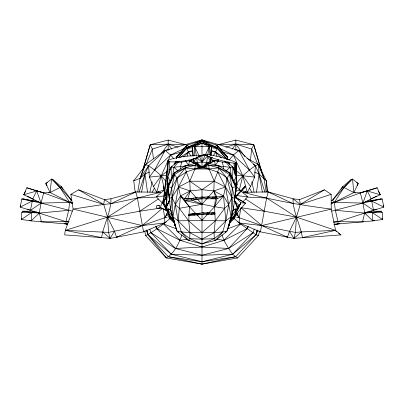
<?xml version="1.0" encoding="UTF-8"?>
<svg xmlns="http://www.w3.org/2000/svg" width="404" height="404" viewBox="0 0 404 404"><rect width="100%" height="100%" fill="white"/><g stroke="black" fill="none" stroke-linecap="round" stroke-linejoin="round"><path stroke-width="0.61" d="M170.377 206.732L170.377 209.752L171.316 210.57M174.341 222.119L172.326 219.852L172.336 218.69L169.746 215.574L162.974 203.156L168.261 160.373A15.771 2.166 -8.2 0 1 183.386 156.621A15.771 2.166 -8.2 0 1 198.425 156.126L205.848 154.464M235.305 174.856L235.527 162.378L235.012 162.044A16.044 1.51 15.1 0 0 220.725 157.272A16.044 1.51 15.1 0 0 206.373 154.409L198.425 156.126L198.94 156.621L205.308 154.722M235.946 167.211L236.037 162.918L235.527 162.378L236.618 182.583L236.037 162.918L234.971 163.231L232.936 163.039A16.044 1.51 15.1 0 1 211.201 157.53L208.924 156.691M110.979 198.768C111.039 212.302 103.682 224.442 101.586 237.597L64.65 234.896L65.291 230.356L73.104 209.09L70.852 194.354L78.603 189.84L104.439 199.632L110.842 203.722L137.39 198.031L160.843 192.254L135.794 191.93L110.979 198.768L104.439 199.632L103.722 204.419L107.575 217.13L114.509 231.315L116.534 237.244L143.577 231.871L164.761 222.958L166.165 221.831M176.765 158.353L176.811 156.611L187.047 145.243L202 140.395L216.953 145.243L227.189 156.611L228.073 159.595M229.406 222.988L228.861 225.866L231.138 216.771L232.224 187.693L229.533 174.563L229.714 172.856L219.215 166.009L208.383 163.246L205.894 165.387L202 167.357L198.849 167.14L195.294 165.16L184.785 166.009L174.286 172.856L167.64 185.507L170.71 210.201L175.139 225.866L177.235 231.467L188.33 240.335L202 243.844L215.67 240.335L226.765 231.467C232.931 216.867 234.668 201.116 236.36 185.507L237.057 183.911L236.148 181.169L236.138 179.28M160.555 207.686L165.751 209.843L166.302 207.479L166.569 198.692M166.645 196.177L166.857 189.274M167.064 182.366L167.14 179.856M167.428 170.438L167.463 169.18M167.524 167.296L167.711 161.019L168.261 160.373L166.302 207.479L170.377 209.752L165.741 209.838L166.903 209.464M232.568 179.017L232.946 167.13L227.523 162.322L222.346 162.07L212.327 160.368L204.581 165.206M234.103 201.45L234.754 198.394L235.653 186.668L236.36 185.507L229.714 172.856L218.544 167.852L209.1 169.003L194.9 169.003L185.456 167.852L174.467 174.563L171.776 187.693L172.043 197.46L175.306 204.621L178.113 220.831L181.239 231.952L188.33 240.335L189.723 238.643L189.925 232.709L188.749 220.927L189.415 206.702L180.467 195.95L178.467 187.047L177.083 178.093L174.467 174.563L174.286 172.856L185.456 167.852L195.294 165.16L195.617 163.246L184.785 166.009L186.269 171.978L189.814 181.229L190.198 190.91L187.951 198.475L184.517 198.808L180.467 195.95L175.306 204.621L172.862 216.771L175.139 225.866L174.594 222.988M167.635 183.567L167.882 176.841L171.054 167.13L176.477 162.322L177.634 161.873L176.74 162.762M171.008 168.332L171.054 167.13L172.119 166.716M180.527 168.978L180.613 166.665L181.654 162.07L191.673 160.368L199.419 165.206M191.026 156.121L188.39 152.106L186.875 148.45L187.047 145.243L188.244 145.011M236.618 182.583L236.037 162.918L235.502 163.176L235.724 169.746M234.083 201.419L234.754 198.394L232.224 187.693L226.917 178.093C219.074 170.978 208.858 168.917 198.849 167.14L195.617 163.246L198.021 165.696L202 167.357L205.187 166.953L208.383 163.246L208.706 165.16L218.544 167.852L229.533 174.563L226.917 178.093L225.533 187.047L223.533 195.95L215.584 197.112L213.802 190.91L214.186 181.229L217.731 171.978L219.215 166.009L208.706 165.16L205.187 166.953L202 168.029L194.9 169.003L186.269 171.978L177.083 178.093L171.776 187.693L169.246 198.394L169.897 201.45M211.08 157.267L210.514 161.161M211.156 155.409L211.544 146.091L202 141.319L192.456 146.091L192.87 156.025M225.119 232.229L226.765 231.467L231.138 216.771L228.694 204.621L223.533 195.95L213.802 190.91L202 189.678L190.198 190.91L184.517 198.808L184.431 200.586L214.585 206.702L224.644 208.323L228.694 204.621L231.957 197.46L226.917 178.093L218.544 167.852M188.83 215.716L188.9 214.292L202.884 212.817L214.782 212.868L214.852 214.292L202.884 214.292L188.83 215.716L194.127 213.923L198.005 214.999L199.091 214.514M205.989 155.368L210.63 157.302L210.388 161.666L206.702 162.58L202 162.014L197.298 162.58L193.612 161.666L193.38 158.55M34.699 211.348L22.776 211.156L21.776 212.494L21.377 219.478L31.143 220.877L67.731 224.114M29.426 220.357L31.143 220.877L31.638 212.529L33.522 211.383M176.694 158.413L176.811 156.611L187.047 145.243M174.442 221.998L172.326 219.852L163.09 202.732L162.974 203.156L166.302 207.479L167.872 186.84M168.776 174.957L169.776 161.822L167.711 161.019L168.604 161.938L169.776 161.822A15.771 2.166 -8.2 0 0 191.082 159.625L197.945 157.479M210.11 157.045L210.388 161.666L207.585 155.893L202 162.014L196.713 157.757L193.834 158.883L193.612 161.666L196.713 157.757L198.394 157.262L198.94 156.621L205.318 154.52L205.303 154.924L206.025 155.388L208.348 156.479M194.072 155.868L194.794 146.829L202 143.107L211.544 146.091L210.782 155.434M226.765 231.467L222.761 231.952L214.277 238.643L202 239.183L189.925 232.709L178.113 220.831L180.467 195.95L190.198 190.91L196.713 198.268M178.881 232.229L177.235 231.467L170.71 210.201L172.043 197.46L178.467 187.047L189.814 181.229L194.9 169.003L195.294 165.16M217.731 171.978L225.533 187.047L228.694 204.621L225.887 220.831L222.761 231.952L215.67 240.335L214.277 238.643L214.075 232.709L215.251 220.927L214.585 206.702L215.458 198.308M168.261 160.373L163.792 201.48L162.974 203.156L169.513 216.564L172.326 219.852M250.404 160.58L251.682 149.036L253.778 144.768L235.835 140.067L217.892 144.768L235.835 144.117L253.778 144.768L261.777 171.74M210.348 155.222L211.544 146.091L209.206 146.829L202 146.399L194.794 146.829L192.456 146.091L193.193 156.06M67.7 224.341L65.882 223.927L65.993 221.67L68.655 210.277L69.7 202.419L71.417 200.147L61.403 186.769L52.54 179.29L51.48 179.088L45.753 183.552L50.162 192.531L72.503 203.798M172.614 176.578L173.892 167.266L178.018 162.393L181.654 162.07M256.469 192.304L259.045 173.967L258.479 164.539L247.152 158.403M240.749 208.272L239.299 217.756L239.239 222.958L260.423 231.871L293.955 238.38L340.92 234.896L335.567 230.356L296.425 217.13L264.287 211.226L241.456 207.772M200.359 166.044L189.4 160.812L188.653 165.549L186.002 161.464M202 212.898L202 189.678L189.814 181.229L214.186 181.229L225.533 187.047L231.957 197.46L234.754 198.394L237.057 183.911L236.259 183.052M158.484 192.804L158.681 191.582M137.749 191.981L140.037 178.336L143.874 167.589L145.521 164.539L165.125 150.47L202 139.855L238.875 150.47L255.368 165.696L259.045 173.967L265.014 192.36M21.574 218.286L21.377 219.478L31.638 212.529L35.815 211.928M186.269 171.978L178.467 187.047L175.306 204.621L179.356 208.323L188.749 220.927L202 232.618L214.075 232.709L222.761 231.952M207.802 154.687L209.206 146.829L202 143.107L192.456 146.091M141.592 192.269L144.955 173.967L148.632 165.696L165.125 150.47L169.422 149.531M235.865 209.681L234.184 218.776L229.149 223.553M235.709 191.107L235.931 189.905M236.158 188.708L237.057 183.911M68.448 222.104L65.993 221.67L30.477 210.343L32.31 200.98L32.931 200.722L37.673 201.369M32.931 200.722L22.977 198.879L21.796 199.021L20.2 207.111L30.477 210.343L41.051 203.071L69.7 202.419L72.195 202.687M149.909 192.233L152.121 181.734M228.861 225.866L230.169 219.761M242.521 176.942L242.784 175.73L233.376 155.01L219.367 148.248M175.775 163.706L176.321 161.307M144.789 231.341L145.677 235.653L166.362 257.969L202 264.145L235.653 256.742L256.025 234.724L257.126 229.876M169.513 216.564L169.746 215.574M235.987 191.365L239.38 189.91L242.784 175.73L249.404 170.003L255.368 165.696L258.479 164.539L266.382 180.825L267.564 191.9M236.835 217.397L239.299 217.756L261.757 225.578L289.491 231.315L293.955 238.38L295.415 232.386L296.425 217.13L300.278 204.419L299.561 199.632L293.021 198.768L268.206 191.93L243.157 192.254C272.069 200.177 301.53 205.338 331.24 209.09L335.567 230.356L302.414 237.597C300.318 224.442 292.961 212.302 293.021 198.768L300.278 204.419L331.164 194.354L331.24 209.09L261.757 225.578L239.239 222.958L237.835 221.831M335.653 224.175L362.504 221.882L364.711 213.095L362.949 203.071L360.343 192.885L353.838 192.531L342.597 186.769L332.583 200.147L331.356 200.374M160.878 207.555L160.772 208.131L165.968 210.287L166.307 209.807M166.074 209.711L165.968 210.287M231.957 197.46L233.29 210.201L231.138 216.771L225.887 220.831C209.944 220.579 194.056 220.579 178.113 220.831L172.862 216.771L172.043 197.46L177.083 178.093L185.456 167.852M196.99 163.766L197.298 162.58L196.713 157.757M293.158 203.722L268.206 191.93L266.61 198.031L260.423 231.871L258.898 230.795M135.249 192.607L133.719 180.825L140.037 178.336L145.521 164.539L148.632 165.696L154.596 170.003L161.216 175.73L164.62 189.91L156.727 192.324L161.216 175.73L170.624 155.01L184.633 148.248M247.814 226.22L247.127 228.639L228.608 248.465L202 255.242L171.347 254.247L147.975 234.724L146.566 230.613M143.354 168.842L150.222 144.768L168.165 140.067L186.108 144.768L168.165 144.117L150.222 144.768L142.935 169.342M174.508 164.367L175.22 161.979M176.28 158.398L176.811 156.611L186.956 147.612L202 140.395L217.044 147.612L227.189 156.611L227.306 158.413M173.771 174.578L174.286 172.856L168.347 186.668L169.246 198.394L169.917 201.419M208.711 213.049L214.585 206.702L216.963 198.808L216.872 197.026L213.802 190.91L225.533 187.047M146.965 231.123L147.975 234.724L168.347 256.742L202 264.145L237.638 257.969L258.323 235.653L259.59 231.487M185.34 161.59L185.724 160.403M187.057 156.257L188.39 152.106L192.93 150.288M138.986 192.36L144.955 173.967L145.758 173.028M181.906 234.961C178.866 243.592 174.402 252.995 166.362 257.969L147.975 234.724L146.874 229.876M167.852 181.169L166.943 183.911L169.079 195.304M168.347 256.742L202 261.747L232.654 254.247L253.045 232.694L254.227 229.149M175.331 163.691L176.134 161.302M20.796 205.348L20.2 207.111L32.31 200.98L38.85 201.662M240.84 207.681L261.757 225.578L287.466 237.244L289.491 231.315L296.425 217.13L266.61 198.031L246.677 197.056M149.773 229.149L150.955 232.694L175.392 248.465L202 255.242L232.654 254.247L256.025 234.724L257.434 230.613M342.178 187.951L342.597 186.769L351.46 179.29L352.52 179.088L358.247 183.552L353.838 192.531L330.942 204.076M175.018 164.044L176.088 161.211M258.323 235.653L256.025 234.724L257.601 230.598M146.374 164.054L152.318 149.036L150.222 144.768M169.529 197.702L169.246 198.394L172.043 197.46M213.307 155.621L215.61 152.106L217.125 148.45L216.953 145.243L215.756 145.011M72.331 211.125L41.051 203.071L23.786 194.768L26.821 187.789L43.95 192.875L36.719 190.935L23.786 194.768L25.684 191.102M166.12 197.48L166.392 196.864L163.267 186.087L163.267 187.355L166.392 196.864L162.974 203.156L166.12 197.48L163.267 186.087M166.392 196.864L163.792 201.48L166.302 207.479L169.619 200.005M236.426 186.204L239.38 189.91L247.273 192.324L250.5 186.441L254.641 177.139L255.368 165.696L253.333 164.231M166.302 207.479L166.822 206.333M167.337 205.187L169.402 200.606M159.439 206.08L159.444 207.631M27.31 196.081L32.709 198.904L36.719 190.935L43.657 192.885L69.7 202.419L72.776 203.061M171.776 187.693L168.347 186.668L174.467 174.563M233.835 181.26L236.118 176.841L232.946 167.13L231.881 166.716M168.68 192.213L167.64 185.507L169.084 182.78M156.727 192.324L153.5 186.441L149.359 177.139L154.596 170.003L165.125 150.47L170.624 155.01L173.771 158.797M152.03 192.526L154.404 188.188M218.003 161.706L218.62 160.62L212.327 160.368M167.165 213.418L164.701 217.756L164.761 222.958L142.243 225.578L108.585 232.386L65.291 230.356L107.575 217.13L139.713 211.226L159.459 208.242M248.389 226.493L247.127 228.639L223.867 240.35L202 247.041L175.392 248.465L156.873 228.639L155.611 226.493M237.395 213.383L234.184 218.776L230.421 218.917M229.558 221.998L231.674 219.852L234.254 215.574L240.91 202.732L245.511 203.156L229.659 222.119M356.995 185.628L358.247 183.552L356.681 182.573M340.986 189.385L342.597 186.769M65.291 230.356L101.586 237.597L110.045 238.38L114.509 231.315M217.998 161.464L215.347 165.549L214.6 160.812L204.737 165.519M334.482 224.75L338.118 223.927L338.007 221.67L335.345 210.277L334.3 202.419L344.188 187.31L351.46 179.29M212.317 157.126L211.004 159.131L213.746 160.545M168.347 186.668L167.64 185.507L168.655 184.012M231.633 216.393L236.416 209.444M237.441 207.954L240.026 204.601M196.627 163.524L197.298 162.58L200.434 166.428M153.5 186.441L161.216 175.73L167.211 171.291M161.595 153.116L168.165 144.117L178.144 147.213M232.184 149.116L235.835 144.117L251.682 149.036L257.853 164.63M206.722 197.329L207.898 196.96L212.948 198.808L216.872 197.026C205.979 196.905 194.718 196.501 184.431 200.586L195.905 199.687L202 198.808L216.963 198.808L223.533 195.95L224.644 208.323L215.251 220.927L202 232.618L189.925 232.709L177.235 231.467M166.943 214.797L164.701 217.756L142.243 225.578L116.534 237.244L110.045 238.38L102.656 231.936M143.874 167.589L133.719 180.825L134.81 180.214M203.566 166.428L206.702 162.58L207.585 155.893L206.025 155.388M236.497 183.376L242.784 175.73L254.641 177.139L249.404 170.003L238.875 150.47L234.578 149.531M229.048 160.216L233.376 155.01L238.875 150.47L240.087 151.884M214.585 206.702L223.533 195.95M230.053 220.559L234.254 215.574L234.487 216.564L240.91 202.732L235.168 196.864L245.218 186.087L245.218 187.355L235.168 196.864L235.441 197.48L245.511 203.156L235.168 196.864M163.913 151.884L165.125 150.47L162.226 152.808M178.366 157.611L186.956 147.612L197.95 143.859M235.441 197.48L245.218 186.087M206.883 198.728L202 204.247L179.356 208.323M208.105 197.349L213.802 190.91M178.422 157.666L186.875 148.45L195.602 145.061M207.873 213.958L202 220.311L196.965 214.867M167.741 183.052L166.943 183.911L167.64 185.507M177.937 162.741L179.245 161.413M183.603 156.984L188.39 152.106L192.723 151.45M242.647 201.99L247.021 197.632M31.143 220.877L39.289 213.095L41.051 203.071L43.657 192.885L50.162 192.531L61.403 186.769L63.014 189.385M154.596 170.003L170.624 155.01L181.487 152.01M213.443 161.135L214.342 160.292M172.609 216.226C164.362 223.558 155.444 230.543 145.677 235.653M149.49 172.099L144.955 173.967L140.037 178.336L148.632 165.696L149.359 177.139L166.822 175.225M225.942 170.973L230.108 167.266L232.946 167.13L232.992 168.332M232.684 210.57L237.698 207.479L234.381 200.005M293.955 238.38L301.344 231.936L335.567 230.356M162.211 208.494L142.243 225.578L73.104 209.09L103.722 204.419L110.842 203.722L135.794 191.93L137.39 198.031L143.577 231.871L145.102 230.795M164.62 189.91L156.106 196.763L164.16 195.95M169.21 169.811L170.71 168.705M202 189.678L214.186 181.229L209.1 169.003L208.706 165.16M139.713 211.226L158.545 198.899M256.025 234.724L253.045 232.694L228.608 248.465L202 247.041L180.133 240.35L156.873 228.639L156.186 226.22M179.911 157.494L188.39 152.106M47.319 182.573L45.753 183.552L47.005 185.628M198.253 143.612L202 141.319L205.747 143.612M300.278 204.419L324.417 189.84L331.164 194.354M162.236 208.196L161.075 208.196M331.669 211.125L362.949 203.071L376.69 196.081M189.158 161.11L192.996 159.131L193.486 161.161M208.767 163.802L214.6 160.812M216.933 161.474L218.62 160.62M160.408 208.196L159.12 208.196M133.572 193.016L135.794 191.93M195.839 142.834L202 139.855L208.161 142.834M194.9 169.003L198.849 167.14L198.021 165.696L202 166.403L205.894 165.387L205.187 166.953L209.1 169.003M193.561 159.009L193.834 158.883M367.544 211.782L364.711 213.095L338.007 221.67L333.709 222.427M370.145 199.258L380.214 194.768L377.179 187.789L360.05 192.875L367.281 190.935L380.214 194.768L378.316 191.102M116.534 237.244L118.215 236.471M206.424 213.186L207.606 212.817L211.64 214.292L214.782 212.868M193.178 198.359L187.951 198.475L191.052 198.344L195.905 199.687L197.011 199.192M200.894 197.46L202 196.96L207.898 198.808L207.898 196.96M203.712 166.084L207.707 164.347M335.345 210.277L364.711 213.095L376.402 209.115M236.83 206.454L239.148 205.469L234.714 201.187M214.277 238.643L202 243.844L189.723 238.643L181.239 231.952M159.413 208.196L157.782 208.196M299.561 199.632L324.417 189.84M159.343 208.196L157.686 208.196M227.24 228.982L240.476 223.978L253.045 232.694M331.224 203.061L334.3 202.419L360.343 192.885L367.281 190.935L371.291 198.904M377.179 187.789L366.59 191.158L367.281 190.935L362.949 203.071L334.3 202.419L331.184 202.752M158.858 208.196C155.969 209.711 155.131 204.581 158.408 205.358M211.827 197.42L212.948 197.026L215.584 197.112M196.288 213.923L198.005 213.554L202.884 214.292L202.884 212.817L207.606 214.292L208.757 213.888M186.956 147.612L196.793 144.319M333.694 221.165L338.007 221.67L362.504 221.882L363.676 221.503M381.022 198.879L362.949 203.071L373.523 210.343L383.8 207.111L382.204 199.021L381.022 198.879L366.327 201.369M202.884 214.292L204.065 213.923M225.856 147.213L235.835 144.117L244.96 156.621M362.504 221.882L372.857 220.877L374.574 220.357M232.224 187.693L235.653 186.668L229.714 172.856L230.23 174.578M48.515 192.945L50.162 192.531L51.48 179.088L59.812 187.31L71.417 200.147M194.829 198.117L195.905 197.884L202 198.808M365.15 201.662L371.69 200.98L382.204 199.021M339.956 223.619L333.805 224.397M187.421 239.178L180.133 240.35L163.524 223.978L176.76 228.982M159.423 205.358L160.09 205.358M368.185 211.928L372.362 212.529L381.224 211.156L382.224 212.494L382.623 219.478L372.857 220.877L364.711 213.095L372.362 212.529L382.224 212.494M237.638 257.969L235.653 256.742L202 261.747L171.347 254.247L150.955 232.694M167.165 217.397L164.701 217.756L163.342 208.863M185.562 165.978L173.892 167.266L171.054 167.13L171.432 179.017M158.166 205.358L159.014 205.358M158.075 205.358L158.934 205.358M23.786 194.768L24.614 194.667M186.875 148.45L192.925 147.728M69.074 221.306L65.993 221.67L41.496 221.882L40.324 221.503M68.655 210.277L39.289 213.095L31.638 212.529L21.776 212.494M301.344 231.936L295.415 232.386L289.491 231.315M184.517 198.808L193.218 198.344M188.9 214.292L194.127 213.923L194.127 215.367M211.64 214.292L211.64 212.868L214.605 212.868L214.807 213.383M157.323 197.056L137.39 198.031L107.575 217.13L108.585 232.386L110.045 238.38M188.33 240.335L189.577 240.294M191.642 214.029L194.546 213.963M369.301 211.348L381.224 211.156M237.678 209.828L233.623 209.752L233.623 206.732M191.673 160.368L189.658 160.292L190.557 161.135M173.579 218.917L169.816 218.776L166.605 213.383M214.423 240.294L215.67 240.335M189.723 238.643L202 239.183L214.075 232.709L225.887 220.831L224.644 208.323M176.477 162.322L178.018 162.393M231.386 176.578L230.108 167.266L218.438 165.978M235.936 175.109L242.784 175.73L250.5 186.441M234.881 195.445L247.894 196.763L239.38 189.91M67.731 224.129L64.044 223.619M211.075 147.728L217.125 148.45L227.27 159.514L227.189 156.611L216.953 145.243M379.386 194.667L380.214 194.768M211.277 151.45L215.61 152.106L227.27 159.514L217.044 147.612L206.05 143.859M22.776 211.156L31.638 212.529M216.579 239.178L223.867 240.35L228.608 248.465L232.654 254.247L235.653 256.742M21.796 199.021L41.051 203.071L36.719 190.935L37.41 191.158L26.821 187.789M237.87 207.02L239.057 207.282M22.977 198.879L32.31 200.98M355.485 192.945L353.838 192.531L352.52 179.088L344.188 187.31L332.583 200.147L334.3 202.419M222.513 152.01L233.376 155.01L249.404 170.003M70.852 194.354L103.722 204.419L78.603 189.84M32.709 198.904L33.855 199.258M178.467 187.047L190.198 190.91M207.207 144.319L217.044 147.612M208.398 145.061L217.125 148.45M211.07 150.288L215.61 152.106L221.271 157.868M254.51 172.099L259.045 173.967L266.382 180.825L267.125 191.986M191.324 199.859L202 204.247L197.526 199.187M371.069 200.722L383.8 207.111L383.204 205.348M27.598 209.115L30.477 210.343M167.448 191.122L168.579 191.607M196.293 164.347L200.288 166.084M285.785 236.471L287.466 237.244M36.456 211.782L39.289 213.095L41.496 221.882M268.206 191.93L270.428 193.016M189.4 160.812L195.233 163.802M370.478 211.383L382.623 219.478L382.426 218.286M245.455 198.899L264.287 211.226M233.29 168.705L234.79 169.811M236.29 170.922L242.784 175.73L247.273 192.324M335.719 230.936L336.663 231.654M338.557 233.093L340.92 234.896M173.892 167.266L178.058 170.973M231.391 216.226L240.476 223.978L223.867 240.35L222.094 234.961M174.851 223.553L169.816 218.776L168.135 209.681M156.979 197.632L162.226 202.858M224.321 160.969L226.063 162.741M196.127 213.958L189.415 206.702L180.467 195.95M52.54 179.29L59.812 187.31L69.7 202.419M172.336 218.69L173.947 220.559M258.242 173.028L259.045 173.967L262.408 192.269M225.982 162.393L230.108 167.266M165.933 181.467L161.216 175.73L161.479 176.942M237.057 214.797L239.299 217.756L236.835 213.418M171.816 149.116L168.165 144.117L152.318 149.036L153.394 158.762M207.373 163.524L206.702 162.58L207.01 163.766M167.569 209.423L172.367 216.393M213.443 212.928L214.66 212.868M235.345 184.012L236.36 185.507L234.916 182.78M249.596 188.188L251.97 192.526M167.882 176.841L170.165 181.26M229.533 174.563L235.653 186.668M234.598 200.606L237.698 207.479L238.118 209.247M210.63 157.302L211.004 159.131L210.863 157.287M234.472 197.702L234.754 198.394M234.441 200.626L236.35 205.232M236.83 206.383L237.547 208.111M258.479 164.539L263.964 178.336L266.251 191.981M228.341 162.342L228.982 164.044M260.125 167.589L263.964 178.336M61.403 186.769L61.822 187.951M235.527 162.378L236.047 163.842M228.068 161.898L228.669 163.691M215.61 152.106L216.943 156.257M217.897 159.216L218.66 161.59M228.78 161.979L229.492 164.367M253.778 144.768L260.989 170.044M227.816 161.908L228.225 163.706M222.346 162.07L223.387 166.665L223.473 168.978M173.831 219.761L175.139 225.866M251.879 181.734L254.091 192.233M371.69 200.98L373.523 210.343M238.875 150.47L239.082 151.571M196.389 155.939L194.794 146.829L202 162.014L209.206 146.829L209.898 154.641M245.319 191.582L245.516 192.804M168.867 193.435L169.059 194.652M144.955 173.967L147.531 192.304M233.956 163.135L235.032 174.882M176.876 161.277L176.972 162.453M372.362 212.529L372.857 220.877M236.118 176.841L236.365 183.567M234.971 163.231L235.184 173.669M231.664 218.69L231.674 219.852M236.037 162.918L236.067 167.322M235.835 140.067L235.835 150.303M212.948 197.026L212.948 198.808M207.606 212.817L207.606 214.292M202 139.855L202 168.029M202 214.13L202 264.145M198.005 213.554L198.005 214.999M195.905 197.884L195.905 199.687M191.052 198.344L191.052 200.147M168.165 140.067L168.165 150.303M165.978 209.59A7.479 0.439 -67.5 0 1 166.473 207.181A7.479 0.439 -67.5 0 1 169.599 199.52M160.782 207.434A7.479 0.439 -67.5 0 1 163.665 199.036"/></g></svg>
